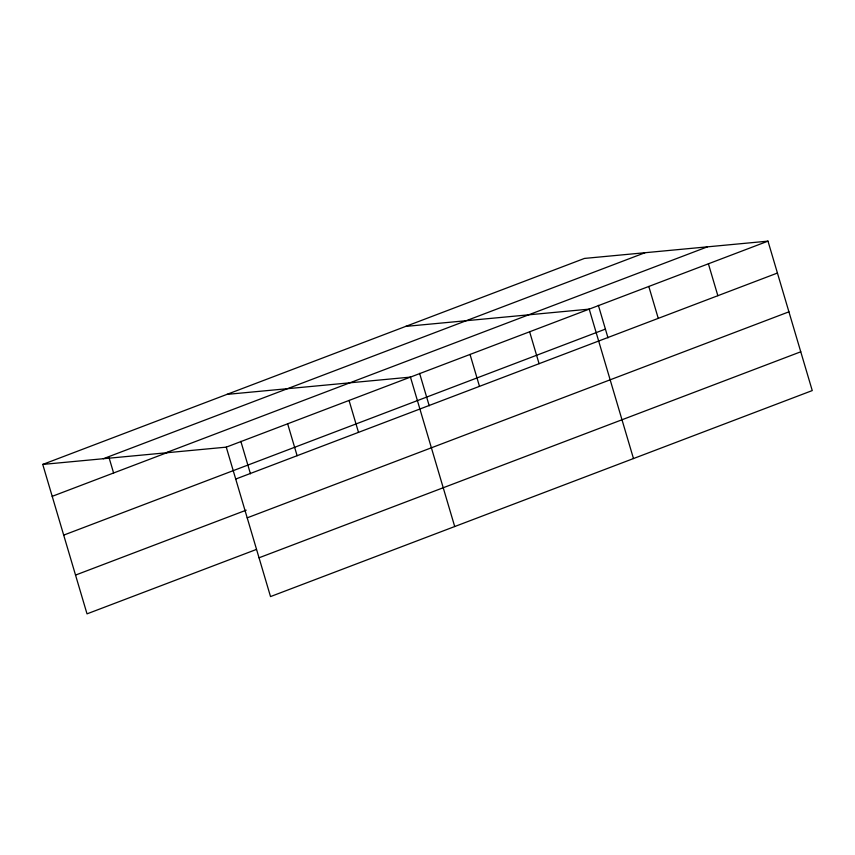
<?xml version="1.0" encoding="UTF-8"?>
<svg xmlns="http://www.w3.org/2000/svg" width="855" height="855" viewBox="0 0 855 855"><rect width="100%" height="100%" fill="white"/><g stroke="black" fill="none" stroke-linecap="round" stroke-linejoin="round"><path stroke-width="1.28" d="M42.75 464.425L584.478 258.424L767.982 241.142L812.25 390.575L270.522 596.576L226.265 447.144L42.75 464.425L87.018 613.858L256.468 549.423M103.305 458.729L645.033 252.717M165.699 452.851L707.427 246.839M52.198 496.338L168.852 451.974M226.265 447.144L767.982 241.142M63.687 535.123L605.415 329.111M235.713 479.057L777.441 273.044M75.529 575.084L246.208 510.168M247.202 517.841L788.93 311.829M259.033 557.791L800.761 351.79M405.708 326.407L589.213 309.125L633.48 458.558M226.938 394.39L410.453 377.108L454.71 526.541M708.4 263.8L717.847 295.702M648.806 286.457L658.254 318.359M598.372 305.342L608.001 337.853M529.63 331.783L539.077 363.685M470.036 354.44L479.484 386.342M419.602 373.325L429.231 405.836M349.054 400.45L358.502 432.352M287.654 423.802L297.113 455.704M240.832 441.308L250.462 473.82M109.055 457.671L113.597 472.986"/></g></svg>
